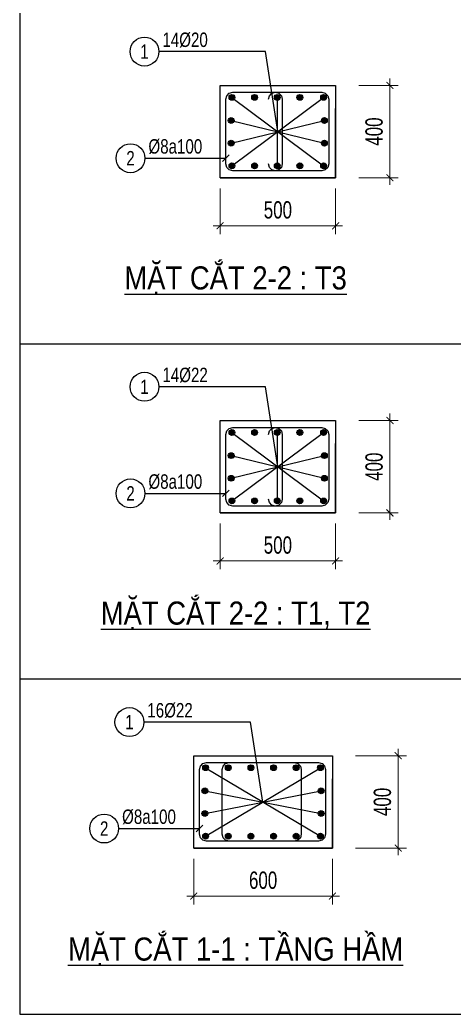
# Model space of a CAD drawing. Extents: x -165145 to 691808, y -202842 to 311040.
# Drawn here: x 635526 to 637406, y 176927 to 181228 of the extents above; entities that cross this region are included whole.
import ezdxf
from ezdxf.enums import TextEntityAlignment as Align

# ---------------------------------------------------------------- set-up
doc = ezdxf.new("R2010")
doc.units = 0
doc.header["$LTSCALE"] = 10
doc.header["$MEASUREMENT"] = 0
doc.linetypes.add('HIDDEN', pattern=[2.3807, 1.587, -0.7937])
doc.layers.get('0').update_dxf_attribs({"linetype": 'CONTINUOUS'})
doc.layers.get('Defpoints').update_dxf_attribs({"color": 5, "linetype": 'CONTINUOUS'})
doc.layers.add('GE_KC_NETKHUAT', color=9, linetype='HIDDEN', lineweight=20)
for name, color, linetype in [('KC_BORDER', 3, 'CONTINUOUS'), ('KC_CHI', 1, 'CONTINUOUS'), ('KC_STEEL', 4, 'CONTINUOUS'), ('KC_STEEL_SNODE', 6, 'CONTINUOUS'), ('KC_TEXT_STEEL_NOTE', 2, 'CONTINUOUS'), ('KC_TEXT_TK', 2, 'CONTINUOUS'), ('KCS_BORDER', 3, 'CONTINUOUS'), ('KCS_DIM', 1, 'CONTINUOUS'), ('KCS_STEEL_SNODE', 6, 'CONTINUOUS'), ('KCS_TEXT', 2, 'CONTINUOUS')]:
    doc.layers.add(name, color=color, linetype=linetype)
doc.styles.add('KC_SMTEXT', font='arial.ttf', dxfattribs={"width": 0.7})
doc.styles.add('KCS_BIGTEXT', font='arial.ttf', dxfattribs={"width": 0.75})
doc.styles.add('KCS_SMTEXT', font='arial.ttf', dxfattribs={"width": 0.7})
doc.dimstyles.new('KCS_DIM30', dxfattribs={"dimtxt": 75, "dimasz": 30, "dimexe": 36, "dimexo": 100, "dimgap": 30, "dimtad": 1, "dimdec": 0, "dimzin": 13, "dimdsep": 46, "dimtxsty": 'KCS_SMTEXT', "dimblk": 'ARCHTICK', "dimcen": 0, "dimdle": 30, "dimclrd": 1, "dimclre": 1, "dimclrt": 2, "dimadec": 0, "dimazin": 0, "dimtfac": 1, "dimtdec": 0, "dimtix": 1, "dimtmove": 2, "dimatfit": 3, "dimfxl": 1, "dimtolj": 1, "dimtzin": 13, "dimarcsym": 0})

# ---------------------------------------------------------------- blocks, each defined once
blk = doc.blocks.new('KC_SNODE_2')
at = {"layer": 'KCS_STEEL_SNODE', "color": 3}
blk.add_circle((0, 0), 12.5, dxfattribs=at)
blk = doc.blocks.new('KC_SNODE')
at = {"layer": 'KCS_STEEL_SNODE'}
blk.add_hatch(color=256, dxfattribs=at).paths.add_polyline_path([(12.5, 0, 1), (-12.5, 0, 1)])
blk.add_circle((0, 0), 12.5, dxfattribs=at)
blk = doc.blocks.new('_ArchTick')
at = {"color": 0, "linetype": 'ByBlock', "const_width": 0.15}
blk.add_lwpolyline([(-0.5, -0.5), (0.5, 0.5)], dxfattribs=at)
blk = doc.blocks.new('*D503')
at = {"layer": 'Defpoints', "color": 0, "ltscale": 0.05, "transparency": 16777216}
for p in [(1409444.8, -219406.9), (1410044.8, -219406.9), (1410044.8, -219668.4)]:
    blk.add_point(p, dxfattribs=at)
at = {"layer": 'KCS_DIM', "color": 1, "lineweight": -2, "ltscale": 0.05, "transparency": 16777216}
for p, q in [((1409444.8, -219506.9), (1409444.8, -219704.4)), ((1410044.8, -219506.9), (1410044.8, -219704.4)), ((1409414.8, -219668.4), (1410074.8, -219668.4))]:
    blk.add_line(p, q, dxfattribs=at)
at = {"layer": 'KCS_DIM', "color": 1, "lineweight": -2, "ltscale": 0.05, "transparency": 16777216, "xscale": 30, "yscale": 30, "zscale": 30, "rotation": 180}
blk.add_blockref('_ArchTick', (1409444.8, -219668.4), dxfattribs=at)
at = {"layer": 'KCS_DIM', "color": 1, "lineweight": -2, "ltscale": 0.05, "transparency": 16777216, "xscale": 30, "yscale": 30, "zscale": 30}
blk.add_blockref('_ArchTick', (1410044.8, -219668.4), dxfattribs=at)
at = {"layer": 'KCS_DIM', "color": 2, "ltscale": 0.05, "transparency": 16777216, "insert": (1409744.8, -219600.1), "char_height": 75, "attachment_point": 5, "style": 'KCS_SMTEXT'}
blk.add_mtext('\\A1;600', dxfattribs=at)
blk = doc.blocks.new('*D514')
at = {"layer": 'Defpoints', "color": 0, "ltscale": 0.05, "transparency": 16777216}
for p in [(1410044.8, -219060.9), (1410044.8, -219460.9), (1410329.8, -219460.9)]:
    blk.add_point(p, dxfattribs=at)
at = {"layer": 'KCS_DIM', "color": 1, "lineweight": -2, "ltscale": 0.05, "transparency": 16777216}
for p, q in [((1410144.8, -219060.9), (1410365.8, -219060.9)), ((1410329.8, -219030.9), (1410329.8, -219490.9)), ((1410144.8, -219460.9), (1410365.8, -219460.9))]:
    blk.add_line(p, q, dxfattribs=at)
at = {"layer": 'KCS_DIM', "color": 1, "lineweight": -2, "ltscale": 0.05, "transparency": 16777216, "xscale": 30, "yscale": 30, "zscale": 30}
for p, rotation in [((1410329.8, -219060.9), 90), ((1410329.8, -219460.9), 270)]:
    blk.add_blockref('_ArchTick', p, dxfattribs=dict(at, rotation=rotation))
at = {"layer": 'KCS_DIM', "color": 2, "ltscale": 0.05, "transparency": 16777216, "insert": (1410261.5, -219260.9), "char_height": 75, "attachment_point": 5, "rotation": 90, "style": 'KCS_SMTEXT'}
blk.add_mtext('\\A1;400', dxfattribs=at)
blk = doc.blocks.new('*D625')
at = {"layer": 'Defpoints', "color": 0, "ltscale": 0.05, "transparency": 16777216}
for p in [(1409558.8, -216506.9), (1410058.8, -216506.9), (1410058.8, -216768.4)]:
    blk.add_point(p, dxfattribs=at)
at = {"layer": 'KCS_DIM', "color": 1, "lineweight": -2, "ltscale": 0.05, "transparency": 16777216}
for p, q in [((1409558.8, -216606.9), (1409558.8, -216804.4)), ((1410058.8, -216606.9), (1410058.8, -216804.4)), ((1409528.8, -216768.4), (1410088.8, -216768.4))]:
    blk.add_line(p, q, dxfattribs=at)
at = {"layer": 'KCS_DIM', "color": 1, "lineweight": -2, "ltscale": 0.05, "transparency": 16777216, "xscale": 30, "yscale": 30, "zscale": 30, "rotation": 180}
blk.add_blockref('_ArchTick', (1409558.8, -216768.4), dxfattribs=at)
at = {"layer": 'KCS_DIM', "color": 1, "lineweight": -2, "ltscale": 0.05, "transparency": 16777216, "xscale": 30, "yscale": 30, "zscale": 30}
blk.add_blockref('_ArchTick', (1410058.8, -216768.4), dxfattribs=at)
at = {"layer": 'KCS_DIM', "color": 2, "ltscale": 0.05, "transparency": 16777216, "insert": (1409808.8, -216700.1), "char_height": 75, "attachment_point": 5, "style": 'KCS_SMTEXT'}
blk.add_mtext('\\A1;500', dxfattribs=at)
blk = doc.blocks.new('*D626')
at = {"layer": 'Defpoints', "color": 0, "ltscale": 0.05, "transparency": 16777216}
for p in [(1410058.8, -216160.9), (1410058.8, -216560.9), (1410293.8, -216560.9)]:
    blk.add_point(p, dxfattribs=at)
at = {"layer": 'KCS_DIM', "color": 1, "lineweight": -2, "ltscale": 0.05, "transparency": 16777216}
for p, q in [((1410293.8, -216130.9), (1410293.8, -216590.9)), ((1410158.8, -216160.9), (1410329.8, -216160.9)), ((1410158.8, -216560.9), (1410329.8, -216560.9))]:
    blk.add_line(p, q, dxfattribs=at)
at = {"layer": 'KCS_DIM', "color": 1, "lineweight": -2, "ltscale": 0.05, "transparency": 16777216, "xscale": 30, "yscale": 30, "zscale": 30}
for p, rotation in [((1410293.8, -216160.9), 90), ((1410293.8, -216560.9), 270)]:
    blk.add_blockref('_ArchTick', p, dxfattribs=dict(at, rotation=rotation))
at = {"layer": 'KCS_DIM', "color": 2, "ltscale": 0.05, "transparency": 16777216, "insert": (1410225.5, -216360.9), "char_height": 75, "attachment_point": 5, "rotation": 90, "style": 'KCS_SMTEXT'}
blk.add_mtext('\\A1;400', dxfattribs=at)
blk = doc.blocks.new('*D661')
at = {"layer": 'Defpoints', "color": 0, "ltscale": 0.05, "transparency": 16777216}
for p in [(1409558.8, -217956.9), (1410058.8, -217956.9), (1410058.8, -218218.4)]:
    blk.add_point(p, dxfattribs=at)
at = {"layer": 'KCS_DIM', "color": 1, "lineweight": -2, "ltscale": 0.05, "transparency": 16777216}
for p, q in [((1409558.8, -218056.9), (1409558.8, -218254.4)), ((1410058.8, -218056.9), (1410058.8, -218254.4)), ((1409528.8, -218218.4), (1410088.8, -218218.4))]:
    blk.add_line(p, q, dxfattribs=at)
at = {"layer": 'KCS_DIM', "color": 1, "lineweight": -2, "ltscale": 0.05, "transparency": 16777216, "xscale": 30, "yscale": 30, "zscale": 30, "rotation": 180}
blk.add_blockref('_ArchTick', (1409558.8, -218218.4), dxfattribs=at)
at = {"layer": 'KCS_DIM', "color": 1, "lineweight": -2, "ltscale": 0.05, "transparency": 16777216, "xscale": 30, "yscale": 30, "zscale": 30}
blk.add_blockref('_ArchTick', (1410058.8, -218218.4), dxfattribs=at)
at = {"layer": 'KCS_DIM', "color": 2, "ltscale": 0.05, "transparency": 16777216, "insert": (1409808.8, -218150.1), "char_height": 75, "attachment_point": 5, "style": 'KCS_SMTEXT'}
blk.add_mtext('\\A1;500', dxfattribs=at)
blk = doc.blocks.new('*D662')
at = {"layer": 'Defpoints', "color": 0, "ltscale": 0.05, "transparency": 16777216}
for p in [(1410058.8, -217610.9), (1410058.8, -218010.9), (1410293.8, -218010.9)]:
    blk.add_point(p, dxfattribs=at)
at = {"layer": 'KCS_DIM', "color": 1, "lineweight": -2, "ltscale": 0.05, "transparency": 16777216}
for p, q in [((1410293.8, -217580.9), (1410293.8, -218040.9)), ((1410158.8, -217610.9), (1410329.8, -217610.9)), ((1410158.8, -218010.9), (1410329.8, -218010.9))]:
    blk.add_line(p, q, dxfattribs=at)
at = {"layer": 'KCS_DIM', "color": 1, "lineweight": -2, "ltscale": 0.05, "transparency": 16777216, "xscale": 30, "yscale": 30, "zscale": 30}
for p, rotation in [((1410293.8, -217610.9), 90), ((1410293.8, -218010.9), 270)]:
    blk.add_blockref('_ArchTick', p, dxfattribs=dict(at, rotation=rotation))
at = {"layer": 'KCS_DIM', "color": 2, "ltscale": 0.05, "transparency": 16777216, "insert": (1410225.5, -217810.9), "char_height": 75, "attachment_point": 5, "rotation": 90, "style": 'KCS_SMTEXT'}
blk.add_mtext('\\A1;400', dxfattribs=at)
blk = doc.blocks.new('A$Ccffc6bf1')
at = {"layer": 'KC_BORDER', "ltscale": 0.05}
for p, q in [((63384.5, 26607.1), (63384.5, 26907.1)), ((63884.5, 26607.1), (63884.5, 26907.1)), ((63384.5, 26607.1), (63884.5, 26607.1)), ((63384.5, 25157.1), (63384.5, 25457.1)), ((63884.5, 25157.1), (63884.5, 25457.1)), ((63384.5, 25157.1), (63884.5, 25157.1)), ((63270.5, 23707.1), (63270.5, 24007.1)), ((63870.5, 23707.1), (63870.5, 24007.1)), ((63270.5, 23707.1), (63870.5, 23707.1))]:
    blk.add_line(p, q, dxfattribs=at)
at = {"layer": 'KC_CHI', "ltscale": 0.05}
for p, q in [((63059, 26691.8), (63409, 26691.8)), ((63059, 25241.8), (63409, 25241.8)), ((62945, 23791.8), (63295, 23791.8))]:
    blk.add_line(p, q, dxfattribs=at)
at = {"layer": 'KC_CHI', "color": 3, "ltscale": 0.05}
for p, q in [((63394.9, 26677.7), (63423.1, 26705.8)), ((63394.9, 25227.7), (63423.1, 25255.8)), ((63281, 23777.7), (63309.1, 23805.8))]:
    blk.add_line(p, q, dxfattribs=at)
at = {"layer": 'KC_STEEL', "ltscale": 0.05}
for p, q in [((63413, 26962.1), (63424, 26973.1)), ((63424, 26973.1), (63439, 26977.1)), ((63439, 26977.1), (63824.5, 26977.1)), ((63597.8, 26962.1), (63608.7, 26973.1)), ((63608.7, 26973.1), (63623.7, 26977.1)), ((63623.7, 26977.1), (63638.7, 26973.1)), ((63638.7, 26973.1), (63649.7, 26962.1)), ((63824.5, 26977.1), (63839.5, 26973.1)), ((63839.5, 26973.1), (63850.5, 26962.1)), ((63409, 26947.1), (63413, 26962.1)), ((63409, 26667.1), (63409, 26947.1)), ((63593.7, 26947.1), (63597.8, 26962.1)), ((63649.7, 26962.1), (63653.7, 26947.1)), ((63653.7, 26947.1), (63653.7, 26667.1)), ((63850.5, 26962.1), (63854.5, 26947.1)), ((63854.5, 26947.1), (63854.5, 26667.1)), ((63854.5, 26947.1), (63854.5, 26667.1)), ((63413, 26652.1), (63409, 26667.1)), ((63424, 26641.1), (63413, 26652.1)), ((63439, 26637.1), (63424, 26641.1)), ((63824.5, 26637.1), (63439, 26637.1)), ((63597.8, 26652.1), (63593.7, 26667.1)), ((63608.7, 26641.1), (63597.8, 26652.1)), ((63623.7, 26637.1), (63608.7, 26641.1)), ((63638.7, 26641.1), (63623.7, 26637.1)), ((63649.7, 26652.1), (63638.7, 26641.1)), ((63653.7, 26667.1), (63649.7, 26652.1)), ((63839.5, 26641.1), (63824.5, 26637.1)), ((63850.5, 26652.1), (63839.5, 26641.1)), ((63854.5, 26667.1), (63850.5, 26652.1)), ((63409, 25497.1), (63413, 25512.1)), ((63413, 25512.1), (63424, 25523.1)), ((63424, 25523.1), (63439, 25527.1)), ((63439, 25527.1), (63824.5, 25527.1)), ((63593.7, 25497.1), (63597.8, 25512.1)), ((63597.8, 25512.1), (63608.7, 25523.1)), ((63608.7, 25523.1), (63623.7, 25527.1)), ((63623.7, 25527.1), (63638.7, 25523.1)), ((63638.7, 25523.1), (63649.7, 25512.1)), ((63649.7, 25512.1), (63653.7, 25497.1)), ((63824.5, 25527.1), (63839.5, 25523.1)), ((63839.5, 25523.1), (63850.5, 25512.1)), ((63850.5, 25512.1), (63854.5, 25497.1)), ((63409, 25217.1), (63409, 25497.1)), ((63653.7, 25497.1), (63653.7, 25217.1)), ((63854.5, 25497.1), (63854.5, 25217.1)), ((63854.5, 25497.1), (63854.5, 25217.1)), ((63413, 25202.1), (63409, 25217.1)), ((63597.8, 25202.1), (63593.7, 25217.1)), ((63653.7, 25217.1), (63649.7, 25202.1)), ((63854.5, 25217.1), (63850.5, 25202.1)), ((63424, 25191.1), (63413, 25202.1)), ((63439, 25187.1), (63424, 25191.1)), ((63824.5, 25187.1), (63439, 25187.1)), ((63608.7, 25191.1), (63597.8, 25202.1)), ((63623.7, 25187.1), (63608.7, 25191.1)), ((63638.7, 25191.1), (63623.7, 25187.1)), ((63649.7, 25202.1), (63638.7, 25191.1)), ((63839.5, 25191.1), (63824.5, 25187.1)), ((63850.5, 25202.1), (63839.5, 25191.1)), ((63295, 24047.1), (63299.1, 24062.1)), ((63295, 23767.1), (63295, 24047.1)), ((63299.1, 24062.1), (63310, 24073.1)), ((63310, 24073.1), (63325, 24077.1)), ((63325, 24077.1), (63810.5, 24077.1)), ((63393.3, 24047.1), (63397.3, 24062.1)), ((63393.3, 23767.1), (63393.3, 24047.1)), ((63397.3, 24062.1), (63408.3, 24073.1)), ((63408.3, 24073.1), (63423.3, 24077.1)), ((63705.8, 24077.1), (63720.8, 24073.1)), ((63720.8, 24073.1), (63731.8, 24062.1)), ((63731.8, 24062.1), (63735.8, 24047.1)), ((63735.8, 24047.1), (63735.8, 23767.1)), ((63810.5, 24077.1), (63825.5, 24073.1)), ((63825.5, 24073.1), (63836.5, 24062.1)), ((63836.5, 24062.1), (63840.5, 24047.1)), ((63840.5, 24047.1), (63840.5, 23767.1)), ((63840.5, 24047.1), (63840.5, 23767.1)), ((63299.1, 23752.1), (63295, 23767.1)), ((63310, 23741.1), (63299.1, 23752.1)), ((63397.3, 23752.1), (63393.3, 23767.1)), ((63408.3, 23741.1), (63397.3, 23752.1)), ((63731.8, 23752.1), (63720.8, 23741.1)), ((63735.8, 23767.1), (63731.8, 23752.1)), ((63836.5, 23752.1), (63825.5, 23741.1)), ((63840.5, 23767.1), (63836.5, 23752.1)), ((63325, 23737.1), (63310, 23741.1)), ((63810.5, 23737.1), (63325, 23737.1)), ((63423.3, 23737.1), (63408.3, 23741.1)), ((63720.8, 23741.1), (63705.8, 23737.1)), ((63825.5, 23741.1), (63810.5, 23737.1))]:
    blk.add_line(p, q, dxfattribs=at)
at = {"layer": 'KC_TEXT_TK', "color": 1, "ltscale": 0.05}
for centre in [(63057, 27153.1), (62996.5, 26691.8), (63057, 25703.1), (62996.5, 25241.8), (62991.8, 24252.3), (62882.5, 23791.8)]:
    blk.add_circle(centre, 62.5, dxfattribs=at)
at = {"layer": 'KCS_BORDER', "ltscale": 0.05}
for p, q in [((63384.5, 27007.1), (63884.5, 27007.1)), ((63384.5, 26607.1), (63384.5, 27007.1)), ((63884.5, 27007.1), (63884.5, 26607.1)), ((63884.5, 27007.1), (63884.5, 26607.1)), ((63884.5, 26607.1), (63384.5, 26607.1)), ((63384.5, 25557.1), (63884.5, 25557.1)), ((63384.5, 25157.1), (63384.5, 25557.1)), ((63884.5, 25557.1), (63884.5, 25157.1)), ((63884.5, 25557.1), (63884.5, 25157.1)), ((63884.5, 25157.1), (63384.5, 25157.1)), ((63270.5, 24107.1), (63870.5, 24107.1)), ((63270.5, 23707.1), (63270.5, 24107.1)), ((63870.5, 24107.1), (63870.5, 23707.1)), ((63870.5, 24107.1), (63870.5, 23707.1)), ((63870.5, 23707.1), (63270.5, 23707.1))]:
    blk.add_line(p, q, dxfattribs=at)
at = {"layer": 'KCS_DIM', "ltscale": 0.05}
for p, q in [((62517.5, 30239), (62517.5, 22989)), ((63435.5, 26955.1), (63832.5, 26659.1)), ((63435.5, 26659.1), (63832.5, 26955.1)), ((63631.7, 26955.1), (63631.7, 26659.1)), ((63432.2, 26855.1), (63835.7, 26757.1)), ((63432.2, 26757.1), (63835.7, 26855.1)), ((62517.5, 25889), (70117.5, 25889)), ((63435.5, 25505.1), (63832.5, 25209.1)), ((63435.5, 25209.1), (63832.5, 25505.1)), ((63631.7, 25505.1), (63631.7, 25209.1)), ((63432.2, 25405.1), (63835.7, 25307.1)), ((63432.2, 25307.1), (63835.7, 25405.1)), ((62517.5, 24439), (72017.5, 24439)), ((63321.5, 24055.1), (63818.5, 23759.1)), ((63321.5, 23759.1), (63818.5, 24055.1)), ((63318.3, 23955.1), (63821.8, 23857.1)), ((63318.3, 23857.1), (63821.8, 23955.1)), ((62517.5, 22989), (72017.5, 22989))]:
    blk.add_line(p, q, dxfattribs=at)
for points in [[(63634, 26807.1), (63581, 27153.1), (63119.5, 27153.1)], [(63634, 25357.1), (63581, 25703.1), (63119.5, 25703.1)], [(63568.8, 23906.3), (63515.8, 24252.3), (63054.3, 24252.3)]]:
    blk.add_lwpolyline(points, dxfattribs=at)
at = {"layer": 'KC_STEEL_SNODE'}
for name, p in [('KC_SNODE_2', (63435.5, 26955.1)), ('KC_SNODE', (63435.5, 26955.1)), ('KC_SNODE_2', (63533.7, 26955.1)), ('KC_SNODE', (63533.7, 26955.1)), ('KC_SNODE_2', (63631.7, 26955.1)), ('KC_SNODE', (63631.7, 26955.1)), ('KC_SNODE_2', (63729.7, 26955.1)), ('KC_SNODE', (63729.7, 26955.1)), ('KC_SNODE', (63832.5, 26955.1)), ('KC_SNODE', (63432.2, 26855.1)), ('KC_SNODE', (63835.7, 26855.1)), ('KC_SNODE', (63432.2, 26757.1)), ('KC_SNODE', (63835.7, 26757.1)), ('KC_SNODE', (63435.5, 26659.1)), ('KC_SNODE', (63533.7, 26659.1)), ('KC_SNODE', (63631.7, 26659.1)), ('KC_SNODE', (63729.7, 26659.1)), ('KC_SNODE_2', (63832.5, 26659.1)), ('KC_SNODE', (63832.5, 26659.1)), ('KC_SNODE_2', (63435.5, 25505.1)), ('KC_SNODE', (63435.5, 25505.1)), ('KC_SNODE_2', (63533.7, 25505.1)), ('KC_SNODE', (63533.7, 25505.1)), ('KC_SNODE_2', (63631.7, 25505.1)), ('KC_SNODE', (63631.7, 25505.1)), ('KC_SNODE_2', (63729.7, 25505.1)), ('KC_SNODE', (63729.7, 25505.1)), ('KC_SNODE', (63832.5, 25505.1)), ('KC_SNODE', (63432.2, 25405.1)), ('KC_SNODE', (63835.7, 25405.1)), ('KC_SNODE', (63432.2, 25307.1)), ('KC_SNODE', (63835.7, 25307.1)), ('KC_SNODE', (63435.5, 25209.1)), ('KC_SNODE', (63533.7, 25209.1)), ('KC_SNODE', (63631.7, 25209.1)), ('KC_SNODE', (63729.7, 25209.1)), ('KC_SNODE_2', (63832.5, 25209.1)), ('KC_SNODE', (63832.5, 25209.1)), ('KC_SNODE_2', (63321.5, 24055.1)), ('KC_SNODE', (63321.5, 24055.1)), ('KC_SNODE_2', (63419.8, 24055.1)), ('KC_SNODE', (63419.8, 24055.1)), ('KC_SNODE_2', (63517.8, 24055.1)), ('KC_SNODE', (63517.8, 24055.1)), ('KC_SNODE_2', (63615.8, 24055.1)), ('KC_SNODE', (63615.8, 24055.1)), ('KC_SNODE_2', (63713.8, 24055.1)), ('KC_SNODE', (63713.8, 24055.1)), ('KC_SNODE', (63818.5, 24055.1)), ('KC_SNODE', (63318.3, 23955.1)), ('KC_SNODE', (63821.8, 23955.1)), ('KC_SNODE', (63318.3, 23857.1)), ('KC_SNODE', (63821.8, 23857.1)), ('KC_SNODE', (63321.5, 23759.1)), ('KC_SNODE', (63419.8, 23759.1)), ('KC_SNODE', (63517.8, 23759.1)), ('KC_SNODE', (63615.8, 23759.1)), ('KC_SNODE', (63713.8, 23759.1)), ('KC_SNODE_2', (63818.5, 23759.1)), ('KC_SNODE', (63818.5, 23759.1))]:
    blk.add_blockref(name, p, dxfattribs=at)
at = {"layer": 'KC_TEXT_STEEL_NOTE', "ltscale": 0.05, "style": 'KC_SMTEXT', "width": 0.75}
for s, p in [('14%%C20', (63134.5, 27173.1)), ('%%C8a100', (63074, 26711.8)), ('14%%C22', (63134.5, 25723.1)), ('%%C8a100', (63074, 25261.8)), ('16%%C22', (63069.3, 24272.3)), ('%%C8a100', (62960, 23811.8))]:
    blk.add_text(s, height=62.5, dxfattribs=at).set_placement(p)
at = {"layer": 'KC_TEXT_TK', "ltscale": 0.05, "style": 'KC_SMTEXT', "width": 0.75}
for s, p in [('1', (63057, 27153.1)), ('2', (62996.5, 26691.8)), ('1', (63057, 25703.1)), ('2', (62996.5, 25241.8)), ('1', (62991.8, 24252.3)), ('2', (62882.5, 23791.8))]:
    blk.add_text(s, height=62.5, dxfattribs=at).set_placement(p, align=Align.MIDDLE_CENTER)
at = {"layer": 'KCS_TEXT', "color": 4, "ltscale": 0.05, "style": 'KCS_BIGTEXT', "width": 0.85}
for s, p in [('%%UMẶT CẮT 2-2 : T3', (63451.4, 26124)), ('%%UMẶT CẮT 2-2 : T1, T2', (63451.4, 24674)), ('%%UMẶT CẮT 1-1 : TẦNG HẦM', (63451.4, 23220.5))]:
    blk.add_text(s, height=100, dxfattribs=at).set_placement(p, align=Align.CENTER)
at = {"layer": 'KCS_DIM', "ltscale": 0.05}
for base, p1, p2, picture, middle in [((64119.5, 26607.1), (63884.5, 27007.1), (63884.5, 26607.1), '*D626', (64051.2, 26807.1)), ((64119.5, 25157.1), (63884.5, 25557.1), (63884.5, 25157.1), '*D662', (64051.2, 25357.1)), ((64155.5, 23707.1), (63870.5, 24107.1), (63870.5, 23707.1), '*D514', (64087.2, 23907.1))]:
    dim = blk.add_linear_dim(base=base, p1=p1, p2=p2, angle=90, dimstyle='KCS_DIM30', dxfattribs=at)
    dim.commit()
    dim.dimension.update_dxf_attribs({"geometry": picture, "text_midpoint": middle, "insert": (-1346174.3, 243168)})
for base, p1, p2, picture, middle in [((63884.5, 26399.6), (63384.5, 26661.1), (63884.5, 26661.1), '*D625', (63634.5, 26467.9)), ((63884.5, 24949.6), (63384.5, 25211.1), (63884.5, 25211.1), '*D661', (63634.5, 25017.9)), ((63870.5, 23499.6), (63270.5, 23761.1), (63870.5, 23761.1), '*D503', (63570.5, 23567.9))]:
    dim = blk.add_linear_dim(base=base, p1=p1, p2=p2, dimstyle='KCS_DIM30', dxfattribs=at)
    dim.commit()
    dim.dimension.update_dxf_attribs({"geometry": picture, "text_midpoint": middle, "insert": (-1346174.3, 243168)})

msp = doc.modelspace()

# ---------------------------------------------------------------- block references
at = {"layer": 'GE_KC_NETKHUAT'}
msp.add_blockref('A$Ccffc6bf1', (573008.10219, 153937.66595), dxfattribs=at)

doc.saveas('drawing.dxf')
